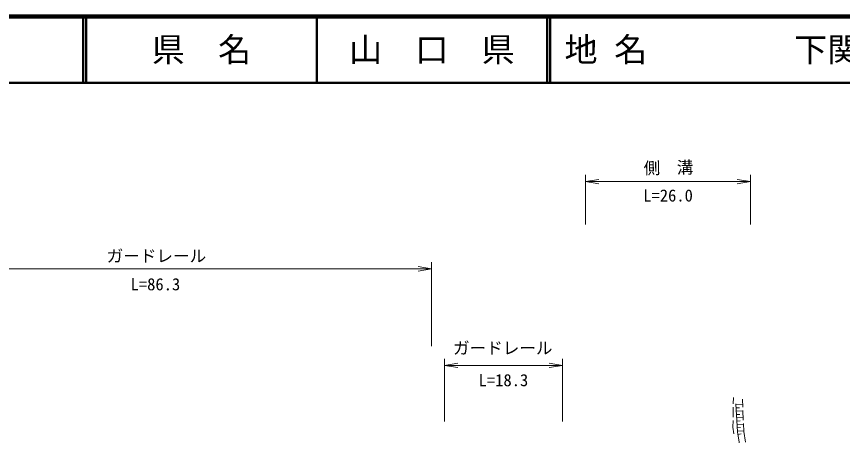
# Model space of a CAD drawing. Units: millimetres, scale not verified. Extents: x 40000 to 680000, y 20000 to 380000.
# Drawn here: x 287720 to 412323, y 316760 to 380000 of the extents above; entities that cross this region are included whole.
import ezdxf
from ezdxf.enums import TextEntityAlignment as Align

# ---------------------------------------------------------------- set-up
doc = ezdxf.new("R2010")
doc.units = ezdxf.units.MM
doc.header["$LTSCALE"] = 1000
for name, color, linetype, lineweight in [('M-STR-HTXT', 7, 'Continuous', 13), ('M-TTL', 2, 'Continuous', 140), ('M-TTL-LINE', 7, 'Continuous', 50), ('M-WORK', 1, 'Continuous', 13)]:
    doc.layers.add(name, color=color, linetype=linetype, lineweight=lineweight)
doc.layers.add('M-TTL-TXT', color=7, linetype='Continuous')
doc.styles.add('ＭＳ ゴシック', font='')
doc.styles.get('ＭＳ ゴシック').set_extended_font_data('MS Gothic')

# ---------------------------------------------------------------- blocks, each defined once
blk = doc.blocks.new('open_arrow')
at = {"color": 0, "linetype": 'Continuous', "lineweight": -2}
blk.add_lwpolyline([(7.5, 1.25), (0, 0), (7.5, -1.25)], dxfattribs=at)

msp = doc.modelspace()

# ---------------------------------------------------------------- linework, layer by layer
at = {"layer": 'M-STR-HTXT'}
for p, q in [((373571, 348610), (373571, 356084)), ((398454, 348610), (398454, 356084)), ((373571, 355084), (398454, 355084)), ((350305, 330265), (350305, 342909)), ((267046, 341909), (350305, 341909)), ((352294, 318867), (352294, 328340)), ((370062, 318867), (370062, 328340)), ((352294, 327340), (370062, 327340))]:
    msp.add_line(p, q, dxfattribs=at)
at = {"layer": 'M-TTL'}
msp.add_line((680000, 380000), (40000, 380000), dxfattribs=at)
at = {"layer": 'M-TTL-LINE'}
for p, q in [((297750, 380000), (297750, 370000)), ((298250, 380000), (298250, 370000)), ((333000, 380000), (333000, 370000)), ((367750, 380000), (367750, 370000)), ((368250, 380000), (368250, 370000)), ((40000, 370000), (680000, 370000))]:
    msp.add_line(p, q, dxfattribs=at)
at = {"layer": 'M-WORK'}
for p, q in [((395853, 321516), (395868, 322509)), ((396487, 317318), (396255, 321556)), ((396263, 321422), (397281, 321477)), ((397296, 321048), (397255, 322224)), ((395822, 319517), (395845, 321016)), ((396290, 320922), (396789, 320950)), ((396317, 320423), (397316, 320478)), ((397365, 319049), (397313, 320549)), ((395799, 318024), (395814, 319017)), ((396345, 319924), (396834, 319951)), ((396372, 319425), (397350, 319478)), ((395908, 317001), (395799, 318024)), ((396399, 318925), (396878, 318952)), ((396427, 318426), (397384, 318479)), ((396454, 317927), (396923, 317953)), ((397423, 317374), (397382, 318550)), ((396481, 317428), (397419, 317479)), ((397094, 313470), (396487, 317318)), ((396548, 316933), (397014, 317006)), ((397702, 315754), (397423, 317374))]:
    msp.add_line(p, q, dxfattribs=at)

# ---------------------------------------------------------------- block references
at = {"layer": 'M-STR-HTXT', "xscale": 267, "yscale": 267}
for p in [(373571, 355084), (352294, 327340)]:
    msp.add_blockref('open_arrow', p, dxfattribs=at)
at = {"layer": 'M-STR-HTXT', "xscale": 267, "yscale": 267, "rotation": 180}
for p in [(398454, 355084), (350305, 341909), (370062, 327340)]:
    msp.add_blockref('open_arrow', p, dxfattribs=at)

# ---------------------------------------------------------------- texts
at = {"layer": 'M-STR-HTXT', "style": 'ＭＳ ゴシック'}
msp.add_text('側\u3000溝', height=1833, rotation=1.035, dxfattribs=at).set_placement((386077, 357178), align=Align.MIDDLE_CENTER)
for s, p in [('L=26.0', (386012, 351521)), ('L=86.3', (308675, 338123)), ('L=18.3', (361178, 323648))]:
    msp.add_text(s, height=1833, dxfattribs=at).set_placement(p, align=Align.BOTTOM_CENTER)
for p in [(308829, 343858), (361075, 329959)]:
    msp.add_text('ガードレール', height=1833, dxfattribs=at).set_placement(p, align=Align.MIDDLE_CENTER)
at = {"layer": 'M-TTL-TXT', "style": 'ＭＳ ゴシック'}
for s, p in [('県\u3000名', (315625, 375000)), ('山\u3000口\u3000県', (350375, 375000))]:
    msp.add_text(s, height=3666, dxfattribs=at).set_placement(p, align=Align.MIDDLE_CENTER)
for s, p in [('地 名', (370380, 375000)), ('下関市大字吉田', (405024, 375000))]:
    msp.add_text(s, height=3666, dxfattribs=at).set_placement(p, align=Align.MIDDLE_LEFT)

doc.saveas('drawing.dxf')
